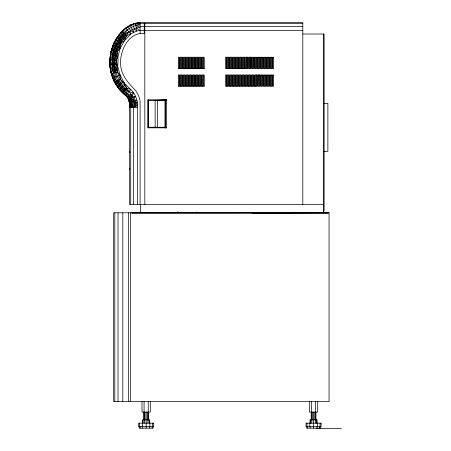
<?xml version="1.0" encoding="UTF-8"?>
<svg xmlns="http://www.w3.org/2000/svg" width="451" height="451" viewBox="0 0 451 451"><rect width="100%" height="100%" fill="white"/><g stroke="black" fill="none" stroke-linecap="round" stroke-linejoin="round"><path stroke-width="0.68" d="M140.103 204.534L140.103 101.323C139.607 97.585 137.978 94.107 135.971 90.95C129.11 83.858 121.855 76.416 120.75 66.049C119.025 52.237 127.937 31.953 144.235 33.453L144.235 22.55C130.564 21.022 119.538 31.632 113.855 43.02C112.705 59.329 111.701 78.215 125.017 90.245C128.535 95.06 132.453 100.156 131.974 106.504L130.728 107.456L130.728 204.534M126.973 27.455L125.756 27.962C118.692 35.73 116.459 47.073 117.807 57.328C118.737 63.444 116.104 69.967 118.703 75.751C120.18 79.269 122.148 82.561 124.555 85.527C129.24 91.592 135.007 98.155 134.663 106.43L133.631 107.451L133.631 204.534M197.11 212.675L196.878 212.111L196.219 212.675L196.326 212.105L196.185 212.675L228.043 212.675M109.813 61.781L109.785 59.848C109.227 66.928 111.109 73.953 113.799 80.464C117.739 87.488 125.795 91.576 133.603 92.709L131.342 94.772L127.176 93.785C104.17 76.991 108.082 34.941 135.751 25.515L140.103 27.46C136.715 27.725 133.378 28.678 130.519 30.555C127.255 32.573 126.731 36.993 123.58 39.299C116.516 48.522 114.244 60.981 117.446 72.137L120.118 75.125L127.086 88.272L130.829 89.535C135.751 94.101 137.758 100.872 137.594 107.439L137.594 204.534M323.457 204.534L129.668 204.534L129.668 107.456C129.736 103.183 128.885 98.622 125.66 95.556C118.179 89.332 113.111 80.695 110.647 71.331C107.496 50.36 117.226 25.989 140.103 22.55L140.103 33.453M129.668 169.587L129.815 168.392M132.149 24.749L130.113 25.143C105.731 40.579 102.253 77.138 125.66 95.556L130.829 89.535L120.321 79.224L120.118 75.125L116.008 60.299L117.807 57.328L120.079 48.567L118.957 47.231L119.763 42.332L121.364 37.495L123.754 32.917M117.807 57.328L116.448 55.924L110.32 54.734L111.493 49.616L113.855 43.02L110.675 52.141L110.766 54.825L109.587 61.736L111.842 73.569L115.135 81.772L118.884 88.672L123.568 93.301M122.565 31.671C113.776 38.008 113.81 50.698 116.008 60.299L110.241 59.882L109.587 61.736L110.675 52.141L111.921 49.757L117.429 51.532L120.079 48.567C120.868 41.825 123.084 35.212 127.221 29.772M196.185 212.675L196.236 212.37M124.149 91.074L118.884 88.672C122.571 92.399 127.796 95.268 129.448 100.556L129.189 101.892L129.882 102.743L130.209 106.554L130.728 107.456M128.191 26.947L130.519 30.555L133.592 32.275L134.319 28.65L132.825 24.619L134.973 23.311L136.377 28.013L136.754 31.046L126.562 35.849L124.487 40.663L120.079 48.567M129.612 105.59L130.108 104.756L134.545 104.401L137.521 105.077L129.612 105.59L130.023 103.854L137.313 102.727L131.472 101.447L129.448 100.556L129.882 102.743L129.448 103.736L130.023 103.854M129.668 107.456L130.209 106.554L134.663 106.43L137.594 107.439L129.668 107.456L130.17 105.652M113.302 44.598L115.738 39.812L118.963 34.828C118.027 44.784 110.337 54.797 116.093 64.718L117.818 66.376M130.519 30.555L130.751 34.129L124.487 40.663L121.02 43.121L116.121 40.054C108.804 49.852 113.235 62.058 117.446 72.137L111.403 73.682L111.047 71.681M133.603 92.709L132.233 96.232L128.417 98.194L127.233 97.427L131.342 94.772M124.487 40.663L123.58 39.299L125.536 34.772L128.839 31.773C122.384 33.791 119.25 40.432 116.364 46.025C116.273 52.344 113.81 58.41 114.605 64.786C115.495 75.261 120.637 85.25 128.851 91.835M126.054 95.093L129.183 96.164L135.678 96.373L133.564 99.35L129.448 100.556M125.536 34.772C120.575 40.556 114.819 47.845 116.448 55.924M120.496 33.351L122.249 31.345L124.47 29.681M122.571 92.579L127.086 88.272M128.67 26.496L130.113 25.143L132.825 24.619M117.384 85.566L119.994 89.078L124.555 85.527L124.549 83.018L122.289 82.499L117.001 85.808L113.799 80.464L113.274 77.752L110.647 71.331L111.842 73.569L114.892 77.155M135.678 96.373L128.422 99.564L128.417 98.194L136.969 100.387L134.291 102.129L129.882 102.743M133.361 24.292L134.973 23.311L135.339 23.847L140.103 24.884L135.751 25.515M134.545 104.401L137.313 102.727M120.321 79.224L114.723 81.975L113.799 80.464L122.3 87.28L126.009 89.298M134.663 106.43L137.521 105.077M120.118 75.125L113.274 77.752L119.865 84.016L123.382 86.44M165.105 100.393L166.611 99.806L166.611 127.83L147.776 127.83L147.776 99.806L166.611 99.806L155.15 100.393L155.15 127.238L166.611 127.83L165.105 127.238L148.492 127.238L148.492 100.393L165.105 100.393L165.105 127.238M131.901 212.973L132.284 212.973M137.724 23.198L140.103 22.55M294.903 212.212L291.696 212.675L257.679 212.675M136.969 100.387L129.189 101.892L128.992 99.355L133.992 100.962M302.807 30.476L140.103 30.493L136.754 31.046L134.319 28.65M135.339 23.847L140.103 23.159M181.809 212.195L177.35 212.675L177.282 212.088M116.093 64.718L109.864 65.012L110.692 69.679M252.075 213.097L328.176 212.855L131.844 212.973L328.559 212.973M140.103 23.615L144.235 23.615M144.827 23.615L302.807 23.615M140.103 26.513L144.235 26.513M144.827 26.513L302.807 26.513M302.801 34.017L324.117 34.017L324.117 211.023L323.457 211.023M324.089 103.347L327.877 103.347L327.877 151.429L324.089 151.429M316.117 428.45L341.413 428.45M132.977 97.766L127.74 97.1M119.994 89.078L122.903 92.263L127.176 93.785M129.781 101.774L131.63 102.501M113.714 44.79L118.957 47.231M131.974 106.504L133.631 107.451M136.377 28.013L140.103 30.493M119.098 35.646L123.58 39.299M117.756 80.481L121.026 83.288M122.249 31.345L126.562 35.849M122.903 92.263L125.66 95.556M125.756 27.962L130.751 34.129M117.001 85.808L119.633 89.36M130.429 25.662L130.113 25.143L133.592 32.275M110.315 64.989L113.511 73.141M116.008 72.504L113.235 64.854L110.766 54.825M110.241 59.882L114.678 72.842M129.668 151.429L129.894 152.461M178.314 211.981L178.376 212.568M177.795 212.038L177.863 212.624M177.423 212.077L177.485 212.663M323.457 34.017L323.457 212.5L140.543 212.5L140.543 204.534M320.503 426.68L320.503 428.157L306.641 428.157L306.641 426.68M320.086 423.139L320.086 426.68M319.573 426.68L319.573 428.157M317.724 401.604L317.724 412.079L309.42 412.079L309.42 401.604M317.335 423.139L317.335 426.68M317.109 423.139L317.109 419.892L310.029 419.892L310.029 423.139M317.036 426.68L317.036 428.157M316.636 419.892L316.636 423.139M315.931 412.158L315.931 419.892M315.649 401.604L315.615 419.892M315.339 419.892L315.339 423.139M314.753 412.158L314.753 419.892M313.569 412.158L313.569 428.157M312.391 412.158L312.391 419.892M311.799 419.892L311.799 423.139M311.494 401.604L311.528 419.892M311.213 412.158L311.213 419.892M310.508 419.892L310.508 423.139M310.108 426.68L310.108 428.157M309.809 423.139L309.809 426.68M307.565 426.68L307.565 428.157M307.058 423.139L307.058 426.68M302.807 204.534L302.807 22.55L144.827 22.55L144.827 204.534M165.196 99.806L165.196 127.83M157.343 100.393L157.343 127.238M153.086 426.68L153.086 428.157L139.218 428.157L139.218 426.68M152.663 423.139L152.663 426.68M152.156 426.68L152.156 428.157M150.301 401.604L150.301 412.079L141.997 412.079L141.997 401.604M149.912 423.139L149.912 426.68M149.693 423.139L149.693 419.892L142.612 419.892L142.612 423.139M149.619 426.68L149.619 428.157M149.219 419.892L149.219 423.139M148.509 412.158L148.509 419.892M148.272 99.806L148.272 127.83M148.227 401.604L148.193 419.892M147.922 419.892L147.922 423.139M147.33 412.158L147.33 419.892M146.152 412.158L146.152 428.157M144.968 412.158L144.968 419.892M144.382 419.892L144.382 423.139M144.106 412.158L144.106 419.892M144.072 401.604L144.072 412.079M143.79 412.158L143.79 419.892M143.085 419.892L143.085 423.139M142.685 426.68L142.685 428.157M142.392 423.139L142.392 426.68M140.148 426.68L140.148 428.157M139.635 423.139L139.635 426.68M130.66 212.793L130.66 401.604M128.45 212.793L128.45 401.604M122.807 212.793L122.807 401.604M118.021 212.793L118.021 401.604M114.825 212.793L114.825 401.604M252.949 57.469L252.91 68.541L252.605 68.794L252.064 68.343L252.064 57.469L252.222 57.108L252.949 57.469M254.426 57.469L254.387 68.541L254.082 68.794L253.541 68.343L253.541 57.469L253.699 57.108L254.426 57.469M255.897 57.469L255.864 68.541L255.559 68.794L255.012 68.343L255.012 57.469L255.176 57.108L255.897 57.469M257.374 57.469L257.335 68.541L257.031 68.794L256.489 68.343L256.489 57.469L256.647 57.108L257.374 57.469M258.851 57.469L258.812 68.541L258.508 68.794L257.966 68.343L257.966 57.469L258.124 57.108L258.851 57.469M260.323 57.469L260.289 68.541L259.985 68.794L259.438 68.343L259.438 57.469L259.601 57.108L260.323 57.469M261.8 57.469L261.76 68.541L261.456 68.794L260.915 68.343L260.915 57.469L261.073 57.108L261.8 57.469M261.8 75.17L261.76 86.242L261.456 86.496L260.915 86.045L260.915 75.17L261.073 74.81L261.8 75.17M263.277 57.469L263.237 68.541L262.933 68.794L262.392 68.343L262.392 57.469L262.55 57.108L263.277 57.469M263.277 75.17L263.237 86.242L262.933 86.496L262.392 86.045L262.392 75.17L262.55 74.81L263.277 75.17M264.748 75.17L264.714 86.242L264.41 86.496L263.863 86.045L263.863 75.17L264.027 74.81L264.748 75.17M264.748 57.469L264.714 68.541L264.41 68.794L263.863 68.343L263.863 57.469L264.027 57.108L264.748 57.469M266.225 75.17L266.186 86.242L265.881 86.496L265.34 86.045L265.34 75.17L265.498 74.81L266.225 75.17M266.225 57.469L266.186 68.541L265.881 68.794L265.34 68.343L265.34 57.469L265.498 57.108L266.225 57.469M267.702 57.469L267.663 68.541L267.358 68.794L266.817 68.343L266.817 57.469L266.975 57.108L267.702 57.469M267.702 75.17L267.663 86.242L267.358 86.496L266.817 86.045L266.817 75.17L266.975 74.81L267.702 75.17M269.174 57.469L269.14 68.541L268.835 68.794L268.289 68.343L268.289 57.469L268.452 57.108L269.174 57.469M269.174 75.17L269.14 86.242L268.835 86.496L268.289 86.045L268.289 75.17L268.452 74.81L269.174 75.17M270.651 75.17L270.611 86.242L270.307 86.496L269.766 86.045L269.766 75.17L269.923 74.81L270.651 75.17M270.651 57.469L270.611 68.541L270.307 68.794L269.766 68.343L269.766 57.469L269.923 57.108L270.651 57.469M272.122 57.469L272.088 68.541L271.784 68.794L271.237 68.343L271.237 57.469L271.401 57.108L272.122 57.469M272.122 75.17L272.088 86.242L271.784 86.496L271.237 86.045L271.237 75.17L271.401 74.81L272.122 75.17M273.599 57.469L273.565 68.541L273.261 68.794L272.714 68.343L272.714 57.469L272.872 57.108L273.599 57.469M273.599 75.17L273.565 86.242L273.261 86.496L272.714 86.045L272.714 75.17L272.872 74.81L273.599 75.17M179.194 68.366L178.652 68.817L178.348 68.563L178.308 57.491L178.652 57.04L179.194 57.491L179.194 68.366M180.671 68.366L180.124 68.817L179.825 68.563L179.786 57.491L180.124 57.04L180.671 57.491L180.671 68.366M182.148 68.366L181.601 68.817L181.296 68.563L181.263 57.491L181.601 57.04L182.148 57.491L182.148 68.366M183.619 68.366L183.078 68.817L182.773 68.563L182.734 57.491L183.078 57.04L183.619 57.491L183.619 68.366M185.096 68.366L184.549 68.817L184.245 68.563L184.211 57.491L184.549 57.04L185.096 57.491L185.096 68.366M186.567 68.366L186.026 68.817L185.722 68.563L185.682 57.491L186.026 57.04L186.567 57.491L186.567 68.366M179.194 86.068L178.652 86.519L178.348 86.265L178.308 75.193L178.652 74.742L179.194 75.193L179.194 86.068M188.044 68.366L187.503 68.817L187.199 68.563L187.159 57.491L187.503 57.04L188.044 57.491L188.044 68.366M180.671 86.068L180.124 86.519L179.825 86.265L179.786 75.193L180.124 74.742L180.671 75.193L180.671 86.068M189.521 68.366L188.975 68.817L188.67 68.563L188.636 57.491L188.975 57.04L189.521 57.491L189.521 68.366M182.148 86.068L181.601 86.519L181.296 86.265L181.263 75.193L181.601 74.742L182.148 75.193L182.148 86.068M190.993 68.366L190.452 68.817L190.147 68.563L190.108 57.491L190.452 57.04L190.993 57.491L190.993 68.366M183.619 86.068L183.078 86.519L182.773 86.265L182.734 75.193L183.078 74.742L183.619 75.193L183.619 86.068M192.47 68.366L191.929 68.817L191.624 68.563L191.585 57.491L191.929 57.04L192.47 57.491L192.47 68.366M185.096 86.068L184.549 86.519L184.245 86.265L184.211 75.193L184.549 74.742L185.096 75.193L185.096 86.068M193.947 68.366L193.4 68.817L193.096 68.563L193.062 57.491L193.4 57.04L193.947 57.491L193.947 68.366M186.567 86.068L186.026 86.519L185.722 86.265L185.682 75.193L186.026 74.742L186.567 75.193L186.567 86.068M195.418 68.366L194.877 68.817L194.573 68.563L194.533 57.491L194.877 57.04L195.418 57.491L195.418 68.366M188.044 86.068L187.503 86.519L187.199 86.265L187.159 75.193L187.503 74.742L188.044 75.193L188.044 86.068M196.895 68.366L196.354 68.817L196.05 68.563L196.01 57.491L196.354 57.04L196.895 57.491L196.895 68.366M189.521 86.068L188.975 86.519L188.67 86.265L188.636 75.193L188.975 74.742L189.521 75.193L189.521 86.068M198.372 68.366L197.826 68.817L197.521 68.563L197.487 57.491L197.826 57.04L198.372 57.491L198.372 68.366M190.993 86.068L190.452 86.519L190.147 86.265L190.108 75.193L190.452 74.742L190.993 75.193L190.993 86.068M199.844 68.366L199.303 68.817L198.998 68.563L198.959 57.491L199.303 57.04L199.844 57.491L199.844 68.366M192.47 86.068L191.929 86.519L191.624 86.265L191.585 75.193L191.929 74.742L192.47 75.193L192.47 86.068M201.321 68.366L200.78 68.817L200.475 68.563L200.436 57.491L200.78 57.04L201.321 57.491L201.321 68.366M193.947 86.068L193.4 86.519L193.096 86.265L193.062 75.193L193.4 74.742L193.947 75.193L193.947 86.068M202.798 68.366L202.251 68.817L201.947 68.563L201.913 57.491L202.251 57.04L202.798 57.491L202.798 68.366M195.418 86.068L194.877 86.519L194.573 86.265L194.533 75.193L194.877 74.742L195.418 75.193L195.418 86.068M204.269 68.366L203.728 68.817L203.424 68.563L203.384 57.491L203.728 57.04L204.269 57.491L204.269 68.366M196.895 86.068L196.354 86.519L196.05 86.265L196.01 75.193L196.354 74.742L196.895 75.193L196.895 86.068M198.372 86.068L197.826 86.519L197.521 86.265L197.487 75.193L197.826 74.742L198.372 75.193L198.372 86.068M199.844 86.068L199.303 86.519L198.998 86.265L198.959 75.193L199.303 74.742L199.844 75.193L199.844 86.068M201.321 86.068L200.78 86.519L200.475 86.265L200.436 75.193L200.78 74.742L201.321 75.193L201.321 86.068M202.798 86.068L202.251 86.519L201.947 86.265L201.913 75.193L202.251 74.742L202.798 75.193L202.798 86.068M204.269 86.068L203.728 86.519L203.424 86.265L203.384 75.193L203.728 74.742L204.269 75.193L204.269 86.068M226.396 68.343L226.239 68.704L225.551 68.541L225.511 57.469L225.855 57.018L226.396 57.469L226.396 68.343M227.873 68.343L227.716 68.704L227.028 68.541L226.988 57.469L227.327 57.018L227.873 57.469L227.873 68.343M229.35 68.343L229.187 68.704L228.499 68.541L228.465 57.469L228.804 57.018L229.35 57.469L229.35 68.343M230.822 68.343L230.664 68.704L229.976 68.541L229.937 57.469L230.281 57.018L230.822 57.469L230.822 68.343M232.299 68.343L232.141 68.704L231.448 68.541L231.414 57.469L231.752 57.018L232.299 57.469L232.299 68.343M233.77 68.343L233.612 68.704L232.925 68.541L232.885 57.469L233.229 57.018L233.77 57.469L233.77 68.343M226.396 86.045L226.239 86.406L225.551 86.242L225.511 75.17L225.855 74.719L226.396 75.17L226.396 86.045M235.247 68.343L235.089 68.704L234.402 68.541L234.362 57.469L234.706 57.018L235.247 57.469L235.247 68.343M227.873 86.045L227.716 86.406L227.028 86.242L226.988 75.17L227.327 74.719L227.873 75.17L227.873 86.045M236.724 68.343L236.561 68.704L235.873 68.541L235.839 57.469L236.177 57.018L236.724 57.469L236.724 68.343M229.35 86.045L229.187 86.406L228.499 86.242L228.465 75.17L228.804 74.719L229.35 75.17L229.35 86.045M238.196 68.343L238.038 68.704L237.35 68.541L237.311 57.469L237.654 57.018L238.196 57.469L238.196 68.343M230.822 86.045L230.664 86.406L229.976 86.242L229.937 75.17L230.281 74.719L230.822 75.17L230.822 86.045M239.673 68.343L239.515 68.704L238.827 68.541L238.788 57.469L239.131 57.018L239.673 57.469L239.673 68.343M232.299 86.045L232.141 86.406L231.448 86.242L231.414 75.17L231.752 74.719L232.299 75.17L232.299 86.045M241.15 68.343L240.986 68.704L240.298 68.541L240.265 57.469L240.603 57.018L241.15 57.469L241.15 68.343M246.325 57.108L246.201 68.541L246.505 68.794L247.047 68.343L247.047 57.469L246.325 57.108M233.77 86.045L233.612 86.406L232.925 86.242L232.885 75.17L233.229 74.719L233.77 75.17L233.77 86.045M242.621 68.343L242.463 68.704L241.775 68.541L241.736 57.469L242.08 57.018L242.621 57.469L242.621 68.343M247.796 57.108L247.678 68.541L247.982 68.794L248.524 68.343L248.524 57.469L247.796 57.108M235.247 86.045L235.089 86.406L234.402 86.242L234.362 75.17L234.706 74.719L235.247 75.17L235.247 86.045M244.098 68.343L243.94 68.704L243.252 68.541L243.213 57.469L243.557 57.018L244.098 57.469L244.098 68.343M249.273 57.108L249.149 68.541L249.454 68.794L250.001 68.343L250.001 57.469L249.273 57.108M236.724 86.045L236.561 86.406L235.873 86.242L235.839 75.17L236.177 74.719L236.724 75.17L236.724 86.045M245.575 68.343L245.412 68.704L244.724 68.541L244.69 57.469L245.028 57.018L245.575 57.469L245.575 68.343M250.75 57.108L250.626 68.541L250.931 68.794L251.472 68.343L251.472 57.469L250.75 57.108M238.196 86.045L238.038 86.406L237.35 86.242L237.311 75.17L237.654 74.719L238.196 75.17L238.196 86.045M239.673 86.045L239.515 86.406L238.827 86.242L238.788 75.17L239.131 74.719L239.673 75.17L239.673 86.045M241.15 86.045L240.986 86.406L240.298 86.242L240.265 75.17L240.603 74.719L241.15 75.17L241.15 86.045M242.621 86.045L242.463 86.406L241.775 86.242L241.736 75.17L242.08 74.719L242.621 75.17L242.621 86.045M244.098 86.045L243.94 86.406L243.252 86.242L243.213 75.17L243.557 74.719L244.098 75.17L244.098 86.045M245.575 86.045L245.412 86.406L244.724 86.242L244.69 75.17L245.028 74.719L245.575 75.17L245.575 86.045M247.047 86.045L246.889 86.406L246.201 86.242L246.161 75.17L246.505 74.719L247.047 75.17L247.047 86.045M248.524 86.045L248.366 86.406L247.678 86.242L247.638 75.17L247.982 74.719L248.524 75.17L248.524 86.045M250.001 86.045L249.837 86.406L249.149 86.242L249.115 75.17L249.454 74.719L250.001 75.17L250.001 86.045M251.472 86.045L251.314 86.406L250.626 86.242L250.587 75.17L250.931 74.719L251.472 75.17L251.472 86.045M256.647 74.81L256.529 86.242L256.828 86.496L257.374 86.045L257.374 75.17L256.647 74.81M252.949 86.045L252.791 86.406L252.103 86.242L252.064 75.17L252.408 74.719L252.949 75.17L252.949 86.045M258.124 74.81L258 86.242L258.305 86.496L258.851 86.045L258.851 75.17L258.124 74.81M254.426 86.045L254.263 86.406L253.575 86.242L253.541 75.17L253.879 74.719L254.426 75.17L254.426 86.045M259.601 74.81L259.477 86.242L259.782 86.496L260.323 86.045L260.323 75.17L259.601 74.81M255.897 86.045L255.74 86.406L255.052 86.242L255.012 75.17L255.356 74.719L255.897 75.17L255.897 86.045M329.061 212.793L113.697 212.793L113.697 401.604L329.061 401.604L329.061 212.793M153.673 423.139L138.626 423.139L138.626 426.68L153.673 426.68L153.673 423.139M321.095 423.139L306.049 423.139L306.049 426.68L321.095 426.68L321.095 423.139"/></g></svg>
